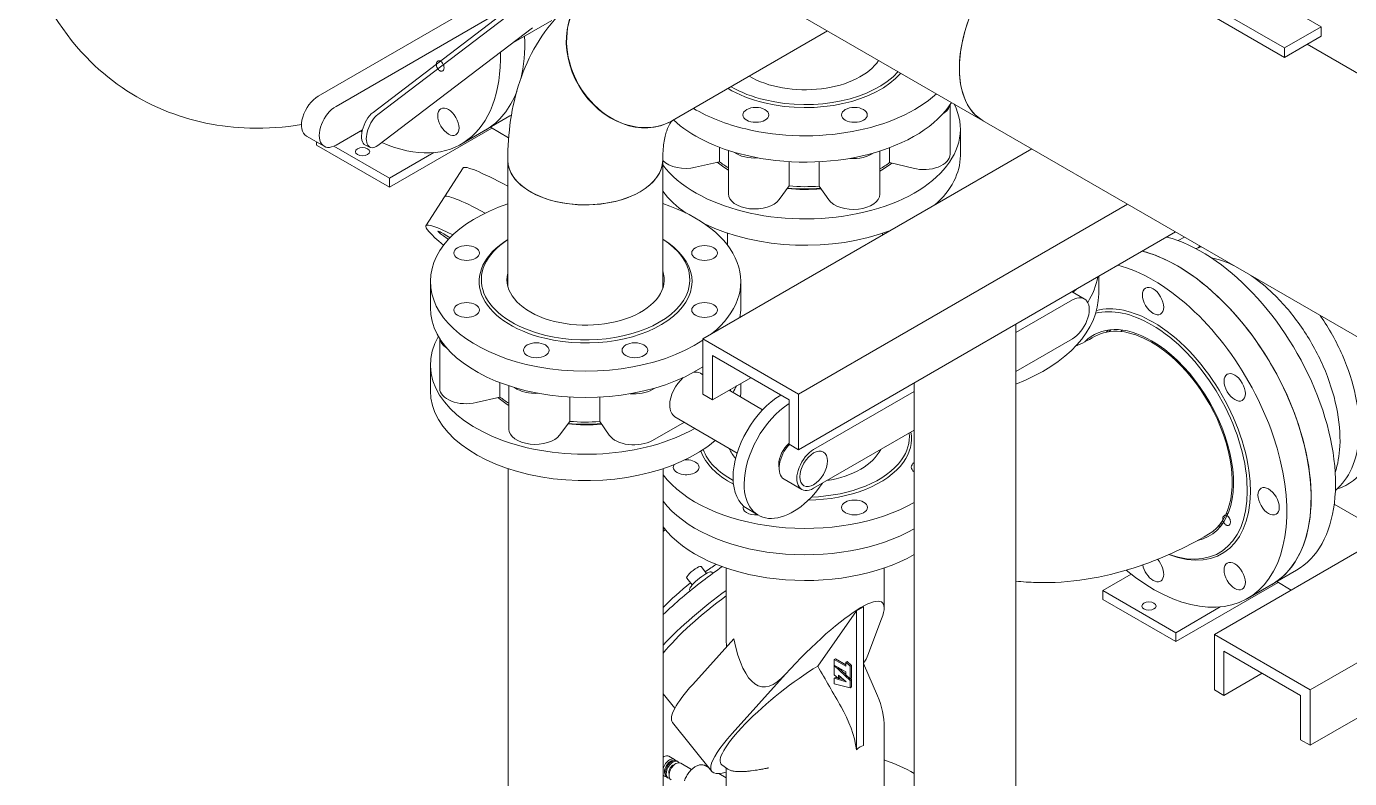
# Model space of a CAD drawing. Header units: millimetres. Extents: x -312439 to 477422, y -331570 to 212570.
# Drawn here: x 413367 to 413964, y 107208 to 107547 of the extents above; entities that cross this region are included whole.
import ezdxf

# ---------------------------------------------------------------- set-up
doc = ezdxf.new("R2010")
doc.units = ezdxf.units.MM

msp = doc.modelspace()

# ---------------------------------------------------------------- linework, layer by layer
at = {"color": 0, "linetype": 'Continuous', "lineweight": 0, "extrusion": (8.40036e-17, 0.816497, 0.57735)}
for p, q in [((413517.678, 107667.014), (415261.64, 106660.138)), ((413611.289, 107581.108), (413498.348, 107515.902)), ((413506.364, 107511.274), (413604.915, 107568.172)), ((413951.382, 107547.235), (413910.105, 107571.066)), ((413525.229, 107507.632), (413595.066, 107560.736)), ((413893.497, 107561.477), (413934.773, 107537.646)), ((413893.497, 107557.205), (413934.773, 107533.374)), ((413581.007, 107552.619), (413523.083, 107508.573)), ((413603.894, 107550.082), (413585.505, 107539.465)), ((413595.066, 107546.735), (413525.229, 107493.631)), ((413658.358, 107504.86), (413728.448, 107545.327)), ((413934.773, 107537.646), (413951.382, 107547.235)), ((413934.773, 107533.374), (413951.382, 107542.963)), ((413951.382, 107547.235), (413951.382, 107542.963)), ((413934.773, 107537.646), (413934.773, 107533.374)), ((413945.029, 107539.295), (414925.336, 106973.314)), ((413783.786, 107512.136), (413783.786, 107489.65)), ((413584.941, 107506.948), (413562.943, 107494.248)), ((413518.308, 107500.669), (413506.364, 107493.773)), ((413530.476, 107474.798), (413576.692, 107501.481)), ((413584.343, 107497.064), (413576.082, 107501.833)), ((413788.397, 107500.961), (413788.397, 107489.06)), ((413492.99, 107497.87), (413501.006, 107493.242)), ((413497.565, 107493.799), (413497.565, 107495.229)), ((413497.565, 107493.799), (413530.476, 107474.798)), ((413505.388, 107493.283), (413530.476, 107478.799)), ((413519.64, 107493.721), (413521.787, 107492.779)), ((413530.476, 107478.799), (413550.567, 107490.398)), ((413820.645, 107492.096), (413672.048, 107406.304)), ((413679.583, 107492.814), (413679.583, 107486.304)), ((413683.59, 107491.392), (413683.59, 107471.855)), ((413752.026, 107491.089), (413752.026, 107471.631)), ((413756.468, 107492.623), (413756.468, 107485.917)), ((413546.953, 107457.399), (413563.804, 107483.456)), ((413583.952, 107487.005), (413583.952, 107430.117)), ((413653.949, 107487.005), (413653.949, 107429.018)), ((413668.814, 107483.792), (413679.583, 107486.304)), ((413711.088, 107486.305), (413711.088, 107475.331)), ((413724.636, 107486.258), (413724.636, 107475.263)), ((413752.026, 107481.994), (413752.27, 107482.135)), ((413756.468, 107485.917), (413767.138, 107483.302)), ((413530.476, 107474.798), (413530.476, 107478.799)), ((413706.55, 107469.158), (413711.088, 107475.331)), ((413724.636, 107475.263), (413728.978, 107469.058)), ((413863.948, 107467.095), (413715.351, 107381.302)), ((413683.279, 107453.98), (413683.279, 107448.546)), ((413885.6, 107454.595), (413715.351, 107356.301)), ((413753.276, 107453.98), (413753.276, 107453.201)), ((413889.588, 107452.292), (413886.765, 107450.662)), ((413850.89, 107434.555), (413850.89, 107426.647)), ((413548.993, 107420.321), (413548.993, 107432.221)), ((413689.233, 107420.321), (413689.233, 107432.221)), ((413813.49, 107409.142), (413839.042, 107423.894)), ((413844.4, 107424.425), (413838.872, 107427.616)), ((413813.49, 107412.962), (413813.49, 106576.328)), ((413553.216, 107406.483), (413553.216, 107383.937)), ((413672.048, 107406.304), (413715.351, 107381.302)), ((413672.048, 107381.302), (413672.048, 107406.304)), ((413839.042, 107406.393), (413813.49, 107391.641)), ((413676.378, 107398.803), (413676.378, 107378.802)), ((413711.021, 107378.802), (413676.378, 107398.803)), ((413548.993, 107394.706), (413548.993, 107382.805)), ((413580.419, 107386.559), (413580.419, 107380.049)), ((413670.957, 107390.778), (413672.048, 107390.137)), ((413693.699, 107388.803), (413676.378, 107378.802)), ((413689.233, 107386.224), (413689.233, 107382.805)), ((413767.56, 107386.444), (413767.56, 106576.328)), ((413584.426, 107385.137), (413584.426, 107365.601)), ((413650.415, 107384.094), (413649.286, 107383.454)), ((413676.378, 107378.802), (413672.048, 107381.302)), ((413683.925, 107383.16), (413699.05, 107374.273)), ((413684.621, 107383.562), (413684.621, 107383.395)), ((413715.351, 107381.302), (413715.351, 107356.301)), ((413722.123, 107356.391), (413767.56, 107382.624)), ((413569.65, 107377.537), (413580.419, 107380.049)), ((413611.924, 107380.05), (413611.924, 107369.076)), ((413625.471, 107380.004), (413625.471, 107369.008)), ((413711.021, 107358.801), (413711.021, 107378.802)), ((413607.386, 107362.904), (413611.924, 107369.076)), ((413625.471, 107369.008), (413629.814, 107362.803)), ((413649.286, 107360.453), (413663.754, 107368.662)), ((413659.449, 107371.191), (413687.542, 107354.686)), ((413767.56, 107365.123), (413722.123, 107338.89)), ((413715.351, 107356.301), (413711.021, 107358.801)), ((414051.742, 107358.672), (413903.145, 107272.88)), ((413584.114, 107347.725), (413584.114, 106900.811)), ((413654.112, 107347.725), (413654.112, 106900.811)), ((413716.765, 107338.359), (413708.749, 107342.987)), ((414095.046, 107333.671), (413946.448, 107247.878)), ((413692.063, 107329.69), (413697.07, 107326.749)), ((413981.196, 107317.943), (413957.309, 107331.734)), ((414116.697, 107321.171), (413946.448, 107222.877)), ((413671.244, 107303.532), (413673.726, 107300.445)), ((413682.58, 107272.663), (413682.58, 107302.887)), ((413753.975, 107284.844), (413753.975, 107302.887)), ((413664.786, 107298.34), (413667.267, 107295.253)), ((413676.106, 107301.045), (413676.565, 107300.475)), ((413865.55, 107300.055), (413852.809, 107292.699)), ((413940.185, 107301.848), (413918.187, 107289.147)), ((413937.893, 107292.942), (413931.326, 107296.733)), ((413666.107, 107293.194), (413666.248, 107292.509)), ((413852.809, 107292.699), (413885.72, 107273.698)), ((413852.809, 107288.699), (413852.809, 107292.699)), ((413885.72, 107269.698), (413931.936, 107296.381)), ((413741.491, 107283.504), (413744.646, 107285.326)), ((413744.646, 107285.326), (413744.646, 107222.699)), ((413852.809, 107288.699), (413885.72, 107269.698)), ((413885.72, 107273.698), (413905.811, 107285.298)), ((413741.491, 107283.504), (413723.969, 107258.578)), ((413741.491, 107283.504), (413741.491, 107220.878)), ((413752.856, 107279.978), (413746.674, 107263.605)), ((413885.72, 107269.698), (413885.72, 107273.698)), ((413903.145, 107272.88), (413946.448, 107247.878)), ((413903.145, 107247.878), (413903.145, 107272.88)), ((413686.05, 107270.875), (413667.499, 107250.314)), ((413731.439, 107261.546), (413732.025, 107261.884)), ((413731.439, 107261.546), (413736.66, 107258.532)), ((413731.439, 107259.065), (413731.439, 107261.546)), ((413732.025, 107261.884), (413736.66, 107259.208)), ((413907.475, 107265.379), (413907.475, 107245.378)), ((413942.118, 107245.378), (413907.475, 107265.379)), ((413685.299, 107228.17), (413709.412, 107254.896)), ((413736.66, 107256.051), (413731.439, 107259.065)), ((413731.439, 107258.81), (413731.66, 107258.937)), ((413731.439, 107258.81), (413731.439, 107254.682)), ((413738.651, 107252.176), (413731.439, 107258.81)), ((413736.66, 107254.885), (413733.256, 107258.016)), ((413736.66, 107260.36), (413737.246, 107260.698)), ((413736.66, 107260.36), (413738.651, 107258.536)), ((413736.66, 107258.532), (413736.66, 107260.36)), ((413736.66, 107254.705), (413736.66, 107256.051)), ((413737.246, 107260.698), (413739.237, 107258.874)), ((413738.651, 107258.536), (413739.237, 107258.874)), ((413738.651, 107258.536), (413738.651, 107252.87)), ((413739.237, 107258.874), (413739.237, 107253.208)), ((413751.029, 107245.129), (413744.646, 107259.852)), ((413924.796, 107255.379), (413907.475, 107245.378)), ((413731.439, 107254.682), (413733.3, 107252.955)), ((413731.439, 107253.185), (413732.025, 107253.524)), ((413731.439, 107253.185), (413731.439, 107250.556)), ((413736.864, 107251.55), (413731.439, 107253.185)), ((413731.439, 107250.556), (413738.651, 107248.862)), ((413733.006, 107253.228), (413732.025, 107253.524)), ((413733.3, 107254.581), (413736.864, 107251.55)), ((413733.3, 107252.955), (413733.3, 107254.581)), ((413733.3, 107252.955), (413733.886, 107253.293)), ((413735.926, 107252.348), (413733.51, 107253.076)), ((413733.886, 107253.293), (413733.886, 107254.082)), ((413738.651, 107252.87), (413736.66, 107254.705)), ((413738.651, 107252.87), (413739.237, 107253.208)), ((413738.651, 107252.176), (413739.237, 107252.515)), ((413738.651, 107248.862), (413738.651, 107252.176)), ((413738.651, 107248.862), (413739.237, 107249.201)), ((413739.237, 107252.515), (413738.774, 107252.941)), ((413739.237, 107249.201), (413739.237, 107252.515)), ((413659.416, 107239.546), (413654.112, 107246.145)), ((413907.475, 107245.378), (413903.145, 107247.878)), ((413942.118, 107225.377), (413942.118, 107245.378)), ((413946.448, 107247.878), (413946.448, 107222.877)), ((413676.171, 107211.072), (413658.371, 107233.216)), ((413753.975, 107188.406), (413753.975, 107230.929)), ((413946.448, 107222.877), (413942.118, 107225.377)), ((413656.696, 107217.953), (413659.22, 107216.496)), ((413660.254, 107215.789), (413660.705, 107215.528)), ((413662.089, 107214.803), (413667.016, 107211.958)), ((413673.359, 107213.559), (413674.876, 107212.683)), ((413683.429, 107212.069), (413680.671, 107214.062)), ((413654.112, 107209.287), (413654.822, 107208.878)), ((413655.951, 107208.336), (413656.402, 107208.076)), ((413679.312, 107210.122), (413682.58, 107208.235)), ((413682.58, 107188.406), (413682.58, 107212.682))]:
    msp.add_line(p, q, dxfattribs=at)
at = {"color": 0, "linetype": 'Continuous', "lineweight": 0}
msp.add_arc((413718.277, 107230.929), 35.697, 0, 23.438949, dxfattribs=at)
for centre, major_axis, ratio, start_param, end_param in [((413824.415, 107549.425), (25.767, 44.629), 0.5773503, 0, 3.1415927), ((413824.415, 107549.425), (25.767, 44.629), 0.5773503, 0, 2.3561945), ((413640.696, 107535.069), (-17.499, 30.31), 0.8164966, 0.021565, 3.1415927), ((413640.858, 107535.17), (-17.499, 30.31), 0.8164966, 0, 3.1415927), ((413531.227, 107574.582), (42.715, -73.984), 0.5773503, 0.537327, 0.8316342), ((413531.227, 107574.582), (-42.715, 73.984), 0.5773503, 3.6789197, 3.9732269), ((413520.228, 107568.232), (-42.715, 73.984), 0.5773503, 2.468964, 3.9608436), ((413718.277, 107539.276), (-35.519, 0), 0.5773503, 0.7792277, 2.7798573), ((413718.277, 107538.476), (48.073, 0), 0.5773503, 4.3196899, 5.8278754), ((413718.277, 107539.276), (47.094, 0), 0.5773503, 4.3196899, 5.8130476), ((413824.415, 107549.425), (25.767, 44.629), 0.5773503, 2.3561945, 3.1415927), ((413531.227, 107574.582), (42.715, -73.984), 0.5773503, 0, 0.4365069), ((413531.227, 107574.582), (-42.715, 73.984), 0.5773503, 3.1415927, 3.5780995), ((413718.277, 107538.476), (48.073, 0), 0.5773503, 3.902047, 4.3196899), ((413718.277, 107539.276), (47.094, 0), 0.5773503, 3.9223369, 4.3196899), ((413498.348, 107507.151), (-5.359, -9.281), 0.5773503, 3.9269908, 6.2831853), ((413718.277, 107500.961), (70.12, 0), 0.5773503, 3.5508758, 6.5683569), ((413718.277, 107538.476), (-70.12, 0), 0.5773503, 1.1780972, 2.580283), ((413718.277, 107526.575), (70.12, 0), 0.5773503, 4.3196899, 5.9423663), ((413771.831, 107512.651), (11.955, 0), 0.5773503, 5.5207584, 6.1993221), ((413506.364, 107502.524), (-5.359, -9.281), 0.5773503, 3.9269908, 7.0685835), ((413523.083, 107501.573), (-3.442, -7.852), 0.493747, 3.867644, 6.2831853), ((413525.229, 107500.632), (3.442, 7.852), 0.493747, 0.7260513, 3.867644), ((413542.226, 107580.933), (42.715, -73.984), 0.5773503, 0, 0.0159354), ((413718.277, 107538.476), (-70.12, 0), 0.5773503, 0.7682979, 1.1780972), ((413520.228, 107568.232), (-42.715, 73.984), 0.5773503, 2.3099584, 2.321048), ((413640.696, 107535.069), (-17.499, 30.31), 0.8164966, 3.1415927, 3.159851), ((413718.277, 107526.575), (70.12, 0), 0.5773503, 3.7000892, 4.3196899), ((413695.545, 107494.856), (-11.955, 0), 0.5773503, 0.6658224, 1.6911321), ((413740.071, 107494.632), (-11.955, 0), 0.5773503, 1.4315726, 2.4605059), ((413771.831, 107489.65), (11.955, 0), 0.5773503, 4.3090068, 6.2831853), ((413718.277, 107489.06), (-70.12, 0), 0.5773503, 2.5601507, 3.1415927), ((413635.539, 107437.063), (71.735, -46.393), 0.0711624, 2.418254, 3.1415927), ((413618.95, 107487.005), (34.999, 0), 0.5773503, 3.1415927, 5.4977871), ((413618.95, 107487.005), (34.999, 0), 0.5773503, 3.1415927, 6.2831853), ((413618.95, 107487.005), (34.999, 0), 0.5773503, 5.4977871, 6.2831853), ((413664.336, 107490.192), (-11.955, 0), 0.5773503, 0.5180056, 1.9547707), ((413718.277, 107501.761), (-48.073, 0), 0.5773503, 0.6004874, 0.7647687), ((413718.277, 107502.774), (-48.073, 0), 0.5773503, 0.6352925, 0.7647687), ((413713.577, 107505.15), (54.309, 0), 0.5773503, 5.4990265, 5.622815), ((413718.277, 107501.761), (-48.073, 0), 0.5773503, 2.3490386, 2.5234023), ((413627.114, 107424.035), (71.735, -46.393), 0.0711624, 2.4535413, 3.1415927), ((413718.277, 107489.06), (-70.12, 0), 0.5773503, 0.4092831, 0.6968479), ((413695.545, 107471.855), (11.955, 0), 0.5773503, 3.1415927, 5.8817615), ((413718.277, 107500.961), (-47.094, 0), 0.5773503, 1.399184, 1.7238509), ((413718.277, 107501.761), (-48.073, 0), 0.5773503, 1.4059879, 1.7175459), ((413718.277, 107502.774), (48.073, 0), 0.5773503, 4.5622833, 4.8450414), ((413740.071, 107471.631), (11.955, 0), 0.5773503, 3.5236087, 6.2831853), ((413619.113, 107432.221), (-70.12, 0), 0.5773503, 5.2376583, 7.4612826), ((413619.113, 107432.221), (-70.12, 0), 0.5773503, 2.520732, 4.192473), ((413618.688, 107411.006), (71.735, -46.393), 0.0711624, 2.593031, 3.667027), ((413718.277, 107489.06), (-70.12, 0), 0.5773503, 0.866701, 2.1522383), ((413558.074, 107451.253), (5.708, -3.691), 0.0711624, 1.6500849, 3.7588708), ((413558.074, 107451.253), (5.708, -3.691), 0.0711624, 3.7588708, 4.6068288), ((413897.47, 107375.832), (42.715, -73.984), 0.5773503, 0, 2.6217743), ((413619.113, 107432.221), (48.073, 0), 0.5773503, 2.3911815, 4.3196899), ((413619.113, 107433.021), (47.094, 0), 0.5773503, 2.4137727, 4.3196899), ((413619.113, 107432.221), (48.073, 0), 0.5773503, 4.3196899, 7.0434663), ((413619.113, 107433.021), (47.094, 0), 0.5773503, 4.3196899, 7.0213282), ((413886.471, 107369.482), (42.715, -73.984), 0.5773503, 0, 2.6217743), ((413886.471, 107369.482), (-42.715, 73.984), 0.5773503, 5.4977871, 5.7633669), ((413619.113, 107433.021), (-35.519, 0), 0.5773503, 6.1411057, 9.6212263), ((413765.46, 107439.348), (85.43, 0), 0.5773503, 5.940577, 6.1805753), ((413765.46, 107439.348), (-85.43, 0), 0.5773503, 2.7989843, 3.0389826), ((413875.472, 107363.132), (-42.715, 73.984), 0.5773503, 5.4977871, 5.7633669), ((413886.471, 107369.482), (-42.715, 73.984), 0.5773503, 3.1415927, 5.4977871), ((413765.46, 107452.048), (-85.43, 0), 0.5773503, 2.6164952, 2.6474107), ((413875.472, 107363.132), (-42.715, 73.984), 0.5773503, 2.1523857, 5.4977871), ((413765.46, 107426.647), (85.43, 0), 0.5773503, 5.3094493, 6.2831853), ((413839.042, 107415.143), (5.359, 9.281), 0.5773503, 3.9269908, 7.0685835), ((413619.113, 107420.321), (70.12, 0), 0.5773503, 3.1415927, 4.3196899), ((413619.113, 107420.321), (70.12, 0), 0.5773503, 6.1760977, 6.2831853), ((413874.779, 107362.732), (-30.589, 52.982), 0.5773503, 5.4977871, 6.1211239), ((413875.472, 107363.132), (-31.079, 53.831), 0.5773503, 5.4977871, 6.1186246), ((413874.779, 107362.732), (-26.18, 45.345), 0.5773503, 5.4977871, 6.446029), ((413874.779, 107362.732), (-25.767, 44.629), 0.5773503, 5.4977871, 6.2831853), ((413886.471, 107369.482), (26.18, -45.345), 0.5773503, 3.3667881, 3.4029304), ((413886.471, 107369.482), (-26.18, 45.345), 0.5773503, 0.2251954, 0.2613377), ((413886.471, 107369.482), (25.721, -44.55), 0.5773503, 3.3303616, 3.3668451), ((413886.471, 107369.482), (23.884, -41.368), 0.5773503, 3.1805085, 3.2190249), ((413874.779, 107362.732), (-30.589, 52.982), 0.5773503, 2.5410686, 5.4977871), ((413875.472, 107363.132), (-31.079, 53.831), 0.5773503, 2.5178145, 5.4977871), ((413619.113, 107394.706), (70.12, 0), 0.5773503, 2.8197062, 5.4922256), ((413565.171, 107406.938), (-11.955, 0), 0.5773503, 0.0732724, 0.7384428), ((413619.113, 107432.221), (-70.12, 0), 0.5773503, 1.1780972, 2.4263232), ((413874.779, 107362.732), (-26.18, 45.345), 0.5773503, 2.9551609, 5.4977871), ((413874.779, 107362.732), (-25.767, 44.629), 0.5773503, 3.1415927, 5.4977871), ((413619.113, 107420.321), (70.12, 0), 0.5773503, 4.3196899, 5.5679159), ((413665.203, 107380.984), (-5.754, -9.794), 0.5823607, 4.1795287, 5.5021835), ((413665.203, 107380.984), (-5.754, -9.794), 0.5823607, 3.1415927, 3.586202), ((413619.113, 107382.805), (-70.12, 0), 0.5773503, 0, 2.5582302), ((413565.171, 107383.937), (-11.955, 0), 0.5773503, 0, 1.9547707), ((413596.381, 107388.602), (-11.955, 0), 0.5773503, 0.6658224, 1.6911321), ((413640.907, 107388.377), (-11.955, 0), 0.5773503, 1.4315616, 2.347478), ((413672.666, 107383.395), (11.955, 0), 0.5773503, 6.1937081, 6.2831853), ((413707.574, 107356.091), (-15.511, -26.401), 0.5823607, 3.9433242, 5.5021835), ((413619.113, 107394.706), (70.12, 0), 0.5773503, 5.9663224, 6.0425398), ((413619.113, 107382.805), (-70.12, 0), 0.5773503, 3.0754812, 3.1415927), ((413619.113, 107395.506), (48.073, 0), 0.5773503, 3.74208, 3.9063613), ((413619.113, 107396.52), (-48.073, 0), 0.5773503, 0.6352925, 0.7647687), ((413665.203, 107380.984), (-5.754, -9.794), 0.5823607, 5.5021835, 6.2831853), ((413712.581, 107353.15), (-15.511, -26.401), 0.5823607, 4.0029036, 5.5021835), ((413619.113, 107396.52), (48.073, 0), 0.5773503, 4.5622833, 4.8450414), ((413596.381, 107365.601), (11.955, 0), 0.5773503, 3.1415927, 5.8817615), ((413619.113, 107394.706), (47.094, 0), 0.5773503, 4.5407766, 4.8654435), ((413619.113, 107395.506), (48.073, 0), 0.5773503, 4.5475806, 4.8591385), ((413640.907, 107365.376), (11.955, 0), 0.5773503, 3.5235985, 5.4890707), ((413718.277, 107362.039), (47.094, 0), 0.5773503, 5.8912452, 6.3480738), ((413718.277, 107361.239), (48.073, 0), 0.5773503, 5.8912452, 6.3922497), ((413718.277, 107362.039), (47.094, 0), 0.5773503, 3.3516378, 3.9504181), ((413718.277, 107362.039), (35.519, 0), 0.5773503, 3.3996418, 3.6294453), ((413714.108, 107352.268), (-5.359, -9.281), 0.5773503, 4.3183614, 6.2831853), ((413712.581, 107353.15), (-4.387, -7.598), 0.5773503, 4.1812738, 5.4977871), ((413722.123, 107347.64), (-5.359, -9.281), 0.5773503, 3.9269908, 7.0685835), ((413718.277, 107362.039), (35.519, 0), 0.5773503, 4.9919332, 6.0036411), ((413664.545, 107348.361), (5.818, 0), 0.5773503, 4.3204489, 7.9471293), ((413718.277, 107361.239), (48.073, 0), 0.5773503, 3.3429857, 3.973456), ((413718.277, 107361.239), (48.073, 0), 0.5773503, 4.7407206, 5.8912452), ((413718.277, 107362.039), (47.094, 0), 0.5773503, 4.7710181, 5.8912452), ((413772.044, 107348.408), (-5.818, 0), 0.5773503, 5.5922723, 6.9740983), ((413718.277, 107361.239), (70.12, 0), 0.5773503, 3.5566656, 5.4917665), ((413664.545, 107348.361), (5.818, 0), 0.5773503, 2.7793183, 4.3204489), ((413712.581, 107353.15), (-4.387, -7.598), 0.5773503, 5.4977871, 5.7209135), ((413707.574, 107356.091), (-15.511, -26.401), 0.5823607, 5.5021835, 6.2831853), ((413712.581, 107353.15), (-15.511, -26.401), 0.5823607, 5.5021835, 7.7405636), ((413718.277, 107349.338), (-70.12, 0), 0.5773503, 0.4150729, 2.3501739), ((413718.277, 107349.338), (70.12, 0), 0.5773503, 3.5566656, 5.4917665), ((413696.054, 107330.197), (5.818, 0), 0.5773503, 2.9230359, 4.85187), ((413886.471, 107369.482), (23.884, -41.368), 0.5773503, 6.205753, 6.2442695), ((413718.277, 107337.732), (-70.12, 0), 0.5773503, 0.4150729, 2.3501739), ((413651.331, 107314.212), (-12.073, -9.705), 0.2113249, 4.2677148, 4.3150486), ((413886.471, 107369.482), (26.18, -45.345), 0.5773503, 6.0218476, 6.0579899), ((413886.471, 107369.482), (-26.18, 45.345), 0.5773503, 2.8802549, 2.9163972), ((413886.471, 107369.482), (25.721, -44.55), 0.5773503, 6.0579329, 6.0944163), ((413654.186, 107310.66), (-25.637, -20.608), 0.2113249, 4.5081925, 4.5469953), ((413668.015, 107300.936), (3.229, 2.596), 0.2113249, 0.938882, 3.1415927), ((413668.015, 107300.936), (3.229, 2.596), 0.2113249, 0, 0.938882), ((413674.362, 107285.561), (-38.753, -31.151), 0.2113249, 4.3786758, 4.6040734), ((413670.459, 107290.417), (-25.637, -20.608), 0.2113249, 4.2448007, 4.4406246), ((413875.472, 107302.879), (-3.399, 5.887), 0.5773503, 1.015663, 5.076894), ((413674.362, 107285.561), (-38.753, -31.151), 0.2113249, 4.6040734, 5.0853284), ((413671.138, 107297.051), (-4.968, -3.994), 0.2113249, 3.1415927, 6.1748698), ((413670.459, 107290.417), (-25.637, -20.608), 0.2113249, 4.6958948, 5.2239125), ((413680.491, 107277.937), (-38.753, -31.151), 0.2113249, 4.4909442, 5.2797902), ((413680.491, 107277.937), (-31.549, -25.361), 0.2113249, 4.4787854, 5.5131255), ((413718.277, 107249.146), (34.858, 38.11), 0.2019062, 0.5681388, 1.6045125), ((413718.277, 107249.146), (34.858, 38.11), 0.2019062, 5.8149504, 6.8513241), ((413718.277, 107381.3), (19.528, 132.013), 0.2263587, 2.594219, 3.4694567), ((413711.446, 107239.428), (-35.275, -28.356), 0.2113249, 2.5941948, 2.7974032), ((413711.446, 107239.428), (-31.134, -25.027), 0.2113249, 4.1363567, 6.3411504), ((413693.646, 107261.572), (-35.275, -28.356), 0.2113249, 5.3635462, 6.2831853), ((413716.7, 107230.019), (-17.814, 30.854), 0.5773503, 4.1057406, 4.7118641), ((413711.446, 107239.428), (-35.275, -28.356), 0.2113249, 5.3635462, 6.747076), ((413743.069, 107216.616), (-3.358, -5.816), 0.5773503, 3.5883501, 4.2656315), ((413654.497, 107214.144), (-2.199, -3.809), 0.5773503, 3.9269908, 4.0510943), ((413657.021, 107212.687), (-2.199, -3.809), 0.5773503, 3.9269908, 5.136321), ((413654.497, 107214.144), (-2.199, -3.809), 0.5773503, 3.1415927, 3.9269908), ((413657.427, 107212.453), (-1.912, -3.312), 0.5773503, 3.9269908, 6.0829767), ((413658.103, 107212.062), (-2.151, -3.726), 0.5773503, 3.9269908, 6.2831853), ((413658.553, 107211.802), (-2.151, -3.726), 0.5773503, 3.9269908, 6.5779606), ((413659.906, 107211.021), (-2.183, -3.782), 0.5773503, 3.9269908, 6.2831853), ((413658.553, 107211.802), (-1.275, -2.208), 0.5773503, 3.9269908, 5.8925966), ((413657.021, 107212.687), (-2.199, -3.809), 0.5773503, 2.8477169, 3.9269908), ((413657.427, 107212.453), (-1.912, -3.312), 0.5773503, 3.3418013, 3.9269908), ((413658.103, 107212.062), (-2.151, -3.726), 0.5773503, 3.1415927, 3.9269908), ((413658.553, 107211.802), (-2.151, -3.726), 0.5773503, 2.8468173, 3.9269908), ((413658.553, 107211.802), (-1.275, -2.208), 0.5773503, 3.5321813, 3.9269908), ((413659.906, 107211.021), (-2.183, -3.782), 0.5773503, 3.1415927, 3.9269908), ((413718.277, 107181.38), (-70.12, 0), 0.5773503, 5.3850897, 5.3884879), ((413718.277, 107181.38), (-70.12, 0), 0.5773503, 3.9330114, 4.1782607), ((413657.021, 107212.687), (-2.199, -3.809), 0.5773503, 5.8592533, 6.5770611)]:
    msp.add_ellipse(centre, major_axis=major_axis, ratio=ratio, start_param=start_param, end_param=end_param, dxfattribs=at)
for centre, major_axis in [((413557.125, 107504.324), (-3.399, 5.887)), ((413696.014, 107507.444), (5.818, 0)), ((413740.541, 107507.444), (-5.818, 0)), ((413518.351, 107490.799), (3.215, 0)), ((413565.364, 107445.075), (5.818, 0)), ((413672.863, 107445.075), (-5.818, 0)), ((413875.472, 107423.385), (-3.399, 5.887)), ((413565.364, 107419.367), (5.818, 0)), ((413672.863, 107419.367), (-5.818, 0)), ((413596.849, 107401.189), (5.818, 0)), ((413641.377, 107401.189), (-5.818, 0)), ((413912.369, 107384.434), (-3.399, 5.887)), ((413722.123, 107347.64), (-4.387, -7.598)), ((413927.653, 107333.005), (-3.399, 5.887)), ((413740.582, 107330.216), (-5.818, 0)), ((413912.369, 107299.224), (-3.399, 5.887)), ((413873.595, 107285.699), (3.215, 0))]:
    msp.add_ellipse(centre, major_axis=major_axis, ratio=0.5773503, dxfattribs=at)
for points, knots in [([(413363.285, 107590.534), (413364.258, 107586.52), (413365.397, 107582.544), (413372.238, 107562.184), (413381.038, 107546.446), (413403.314, 107523.384), (413415.279, 107515.126), (413440.852, 107504.449), (413454.25, 107501.803), (413475.298, 107501.227), (413483.117, 107501.809), (413490.774, 107503.05)], [0.2407371, 0.2407371, 0.2407371, 0.2407371, 0.31415927, 0.31415927, 0.62139477, 0.62139477, 0.85961709, 0.85961709, 1.08837512, 1.08837512, 1.2254995, 1.2254995, 1.2254995, 1.2254995]), ([(413622.874, 107565.192), (413617.501, 107562.051), (413612.561, 107558.186), (413603.823, 107549.344), (413600.05, 107544.358), (413593.804, 107533.811), (413591.325, 107528.251), (413587.491, 107516.839), (413586.132, 107510.983), (413584.363, 107499.105), (413583.952, 107493.08), (413583.952, 107487.005)], [5.5008664, 5.5008664, 5.5008664, 5.5008664, 5.65486678, 5.65486678, 5.81194641, 5.81194641, 5.96902604, 5.96902604, 6.12610567, 6.12610567, 6.28318531, 6.28318531, 6.28318531, 6.28318531]), ([(413551.694, 107530.488), (413551.726, 107530.804), (413551.907, 107531.366), (413552.337, 107531.719), (413552.682, 107531.81), (413552.925, 107531.831), (413553.374, 107531.766), (413553.861, 107531.485), (413554.259, 107531.09), (413554.553, 107530.728), (413554.8, 107530.305), (413554.982, 107529.851), (413555.119, 107529.385), (413555.197, 107528.803), (413555.133, 107528.166), (413554.917, 107527.646), (413554.569, 107527.289), (413554.195, 107527.155), (413553.864, 107527.153), (413553.606, 107527.203), (413553.345, 107527.304), (413552.998, 107527.504), (413552.584, 107527.868), (413552.092, 107528.546), (413551.788, 107529.3), (413551.676, 107529.999), (413551.678, 107530.331), (413551.694, 107530.488)], [0, 0, 0, 0, 0.448799, 0.8975979, 1.0097976, 1.1219974, 1.3463969, 1.7951958, 1.9447955, 2.0943951, 2.3935944, 2.5431941, 2.6927937, 2.991993, 3.2911923, 3.5903916, 3.8895909, 4.1887902, 4.3383899, 4.4879895, 4.6375892, 4.7871888, 5.0863881, 5.3855874, 5.8343864, 6.0587858, 6.2831853, 6.2831853, 6.2831853, 6.2831853]), ([(413658.195, 107504.76), (413658.195, 107504.76), (413658.182, 107504.768), (413657.866, 107504.448), (413657.565, 107504.108), (413656.751, 107502.734), (413656.246, 107501.697), (413655.275, 107498.807), (413654.813, 107496.957), (413654.15, 107492.505), (413653.949, 107489.906), (413653.949, 107487.005)], [5.49778714, 5.49778714, 5.49778714, 5.49778714, 5.65486678, 5.65486678, 5.81194641, 5.81194641, 5.96902604, 5.96902604, 6.12610567, 6.12610567, 6.28318531, 6.28318531, 6.28318531, 6.28318531]), ([(413894.772, 107447.074), (413895.538, 107447.356), (413896.321, 107447.599), (413897.175, 107447.819), (413897.231, 107447.833), (413897.288, 107447.847)], [0.884634842, 0.884634842, 0.884634842, 0.884634842, 0.945279544, 0.945279544, 0.94955631, 0.94955631, 0.94955631, 0.94955631]), ([(413919.61, 107434.959), (413923.09, 107432.601), (413926.508, 107429.808), (413934.363, 107422.254), (413938.665, 107417.15), (413946.292, 107406.07), (413949.62, 107400.099), (413954.987, 107387.862), (413957.025, 107381.6), (413959.596, 107369.371), (413960.124, 107363.407), (413959.618, 107353.637), (413958.916, 107349.649), (413957.723, 107346.04)], [1.6575796, 1.6575796, 1.6575796, 1.6575796, 1.8920444, 1.8920444, 2.2193958, 2.2193958, 2.5456685, 2.5456685, 2.872043, 2.872043, 3.1996274, 3.1996274, 3.4517913, 3.4517913, 3.4517913, 3.4517913]), ([(413950.973, 107416.852), (413951.03, 107416.768), (413951.088, 107416.685), (413954.953, 107411.071), (413958.281, 107405.099), (413963.648, 107392.863), (413965.686, 107386.6), (413968.256, 107374.371), (413968.785, 107368.407), (413968.212, 107357.362), (413967.111, 107352.277), (413963.405, 107343.884), (413960.923, 107340.46), (413957.818, 107337.875)], [2.2144662, 2.2144662, 2.2144662, 2.2144662, 2.2193958, 2.2193958, 2.5456685, 2.5456685, 2.872043, 2.872043, 3.1996274, 3.1996274, 3.5274785, 3.5274785, 3.8277541, 3.8277541, 3.8277541, 3.8277541]), ([(413968.322, 107406.835), (413968.771, 107405.889), (413969.206, 107404.937), (413972.308, 107397.863), (413974.346, 107391.6), (413976.917, 107379.371), (413977.445, 107373.408), (413976.873, 107362.362), (413975.772, 107357.278), (413971.969, 107348.664), (413969.307, 107345.087), (413963.767, 107340.731), (413961.284, 107339.417), (413958.609, 107338.563)], [2.4947321, 2.4947321, 2.4947321, 2.4947321, 2.5456685, 2.5456685, 2.872043, 2.872043, 3.1996274, 3.1996274, 3.5274785, 3.5274785, 3.8442096, 3.8442096, 4.0521616, 4.0521616, 4.0521616, 4.0521616]), ([(413906.938, 107325.388), (413906.97, 107325.703), (413907.152, 107326.265), (413907.581, 107326.619), (413907.927, 107326.709), (413908.169, 107326.731), (413908.618, 107326.666), (413909.105, 107326.385), (413909.503, 107325.99), (413909.797, 107325.627), (413910.044, 107325.204), (413910.227, 107324.75), (413910.363, 107324.285), (413910.441, 107323.703), (413910.377, 107323.066), (413910.162, 107322.545), (413909.813, 107322.189), (413909.439, 107322.055), (413909.108, 107322.052), (413908.851, 107322.103), (413908.589, 107322.204), (413908.242, 107322.404), (413907.829, 107322.768), (413907.336, 107323.445), (413907.032, 107324.2), (413906.92, 107324.898), (413906.923, 107325.231), (413906.938, 107325.388)], [0, 0, 0, 0, 0.448799, 0.8975979, 1.0097976, 1.1219974, 1.3463969, 1.7951958, 1.9447955, 2.0943951, 2.3935944, 2.5431941, 2.6927937, 2.991993, 3.2911923, 3.5903916, 3.8895909, 4.1887902, 4.3383899, 4.4879895, 4.6375892, 4.7871888, 5.0863881, 5.3855874, 5.8343864, 6.0587858, 6.2831853, 6.2831853, 6.2831853, 6.2831853]), ([(413813.49, 107296.958), (413816.548, 107296.629), (413819.606, 107296.426), (413837.893, 107295.926), (413852.81, 107298.467), (413878.63, 107306.784), (413889.817, 107311.908), (413900.546, 107318.102)], [1.03538184, 1.03538184, 1.03538184, 1.03538184, 1.08837512, 1.08837512, 1.35326625, 1.35326625, 1.57079633, 1.57079633, 1.57079633, 1.57079633]), ([(413682.77, 107267.24), (413682.661, 107268.819), (413682.598, 107270.396), (413682.581, 107272.199), (413682.58, 107272.431), (413682.58, 107272.663)], [0.0052732475, 0.0052732475, 0.0052732475, 0.0052732475, 0.0127392673, 0.0127392673, 0.013840107, 0.013840107, 0.013840107, 0.013840107]), ([(413668.695, 107213.233), (413668.566, 107213.159), (413668.436, 107213.078), (413668.18, 107212.91), (413668.053, 107212.821), (413667.676, 107212.542), (413667.43, 107212.338), (413666.947, 107211.898), (413666.711, 107211.662), (413666.248, 107211.153), (413666.026, 107210.887), (413665.601, 107210.331), (413665.397, 107210.042), (413665.105, 107209.591), (413665.01, 107209.438), (413664.824, 107209.126), (413664.733, 107208.967), (413664.295, 107208.166), (413663.991, 107207.503), (413663.733, 107206.82)], [0.013673162, 0.013673162, 0.013673162, 0.013673162, 0.014526476, 0.014526476, 0.01537979, 0.01537979, 0.017086419, 0.017086419, 0.018793048, 0.018793048, 0.020499677, 0.020499677, 0.022206305, 0.022206305, 0.02305962, 0.02305962, 0.023912934, 0.023912934, 0.027326192, 0.027326192, 0.027326192, 0.027326192]), ([(413673.359, 107213.559), (413673.277, 107213.606), (413673.194, 107213.65), (413673.006, 107213.739), (413672.9, 107213.784), (413672.681, 107213.863), (413672.569, 107213.897), (413672.228, 107213.985), (413671.994, 107214.022), (413671.515, 107214.056), (413671.269, 107214.051), (413670.765, 107214.001), (413670.506, 107213.953), (413669.731, 107213.749), (413669.214, 107213.533), (413668.695, 107213.233)], [0.002716448, 0.002716448, 0.002716448, 0.002716448, 0.00341829, 0.00341829, 0.004272863, 0.004272863, 0.005127436, 0.005127436, 0.006836581, 0.006836581, 0.008545726, 0.008545726, 0.010254871, 0.010254871, 0.013673162, 0.013673162, 0.013673162, 0.013673162]), ([(413701.733, 107212.667), (413701.644, 107212.648), (413701.555, 107212.628), (413701.377, 107212.59), (413701.111, 107212.533), (413700.497, 107212.404), (413699.98, 107212.3), (413698.959, 107212.099), (413698.295, 107211.976), (413696.354, 107211.639), (413695.127, 107211.456), (413693.387, 107211.245), (413692.823, 107211.185), (413691.73, 107211.087), (413691.205, 107211.049), (413689.695, 107210.968), (413688.775, 107210.958), (413687.106, 107211.024), (413686.357, 107211.101), (413685.534, 107211.254), (413685.375, 107211.288), (413685.069, 107211.361), (413684.922, 107211.401), (413684.498, 107211.528), (413684.243, 107211.623), (413683.795, 107211.833), (413683.6, 107211.945), (413683.429, 107212.069)], [-0.000051167, -0.000051167, -0.000051167, -0.000051167, 0.000488177, 0.000488177, 0.001027522, 0.00210621, 0.004263587, 0.004263587, 0.008578341, 0.008578341, 0.017207849, 0.017207849, 0.021522603, 0.021522603, 0.025837357, 0.025837357, 0.034466865, 0.034466865, 0.043096373, 0.043096373, 0.04525375, 0.04525375, 0.047411127, 0.047411127, 0.051725881, 0.051725881, 0.055873966, 0.055873966, 0.055873966, 0.055873966])]:
    msp.add_open_spline(points, degree=3, knots=knots, dxfattribs=at)
for points in [[(413895.763, 107447.415), (413896.061, 107447.685), (413896.364, 107447.947), (413896.673, 107448.201)], [(413901.796, 107442.909), (413905.099, 107442.225), (413908.468, 107441.055), (413911.833, 107439.449)], [(413840.486, 107403.058), (413843.117, 107404.184), (413845.985, 107405.613), (413849.013, 107407.361)], [(413734.523, 107240.287), (413731.005, 107246.384), (413727.487, 107252.481), (413723.969, 107258.578)]]:
    msp.add_open_spline(points, degree=3, dxfattribs=at)

doc.saveas('drawing.dxf')
